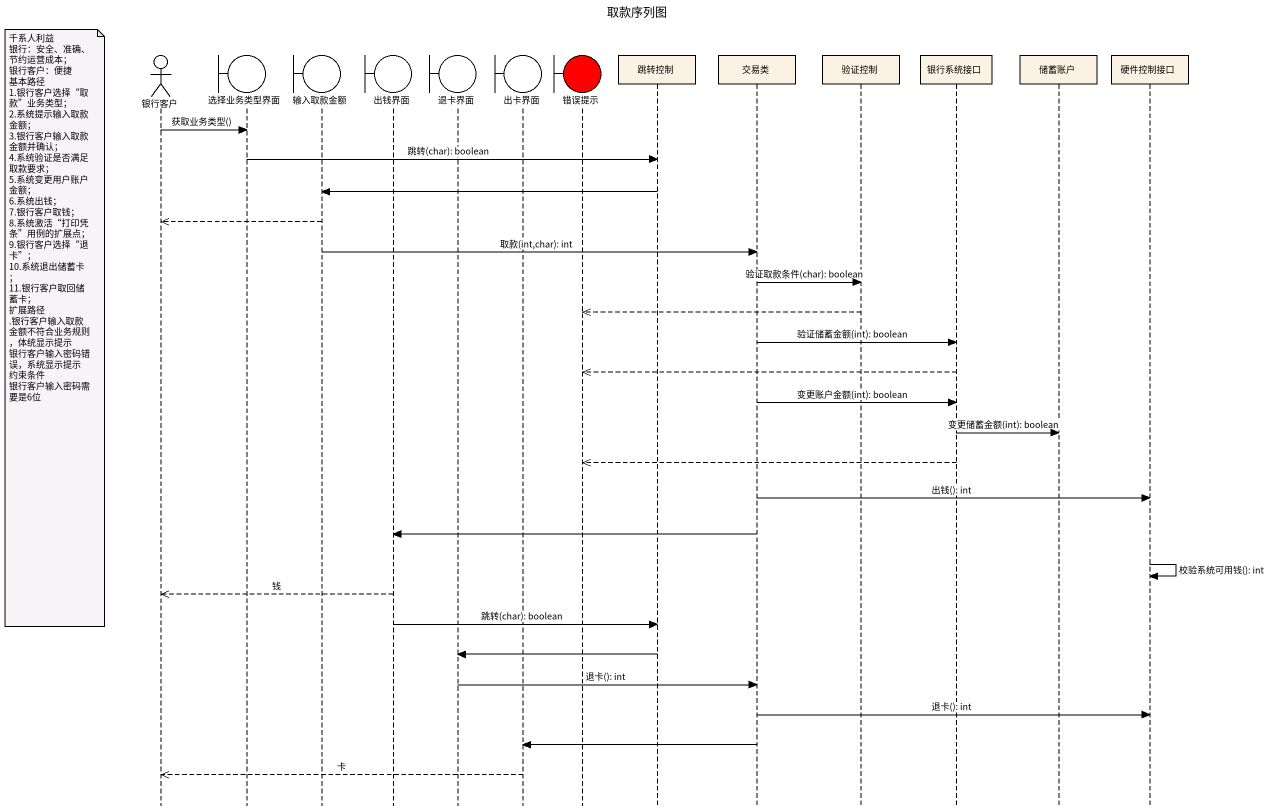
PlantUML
@startuml
title 取款序列图
hide footbox
actor 银行客户
boundary 选择业务类型界面
boundary 输入取款金额
boundary 出钱界面
boundary 退卡界面
boundary 出卡界面
boundary 错误提示 #FF0000
participant 跳转控制
participant 交易类
participant 验证控制
participant 银行系统接口
participant 储蓄账户
participant 硬件控制接口

银行客户 -> 选择业务类型界面 : 获取业务类型()
选择业务类型界面 -> 跳转控制 : 跳转(char): boolean
跳转控制 -> 输入取款金额
输入取款金额 -->> 银行客户
输入取款金额 -> 交易类 : 取款(int,char): int
交易类 -> 验证控制 : 验证取款条件(char): boolean
验证控制 -->> 错误提示
note left of 银行客户
  千系人利益
  银行：安全、准确、节约运营成本；
  银行客户：便捷
  基本路径
  1.银行客户选择“取款”业务类型；
  2.系统提示输入取款金额；
  3.银行客户输入取款金额并确认；
  4.系统验证是否满足取款要求；
  5.系统变更用户账户金额；
  6.系统出钱；
  7.银行客户取钱；
  8.系统激活“打印凭条”用例的扩展点；
  9.银行客户选择“退卡”；
  10.系统退出储蓄卡；
  11.银行客户取回储蓄卡；
  扩展路径
  .银行客户输入取款金额不符合业务规则，体统显示提示
  银行客户输入密码错误，系统显示提示
  约束条件
  银行客户输入密码需要是6位
end note
交易类 -> 银行系统接口 : 验证储蓄金额(int): boolean
银行系统接口 -->> 错误提示
交易类 -> 银行系统接口 : 变更账户金额(int): boolean
银行系统接口 -> 储蓄账户 : 变更储蓄金额(int): boolean
银行系统接口 -->> 错误提示
交易类 -> 硬件控制接口 : 出钱(): int
交易类 -> 出钱界面
硬件控制接口 -> 硬件控制接口 : 校验系统可用钱(): int
出钱界面 -->> 银行客户 : 钱
出钱界面 -> 跳转控制 : 跳转(char): boolean
跳转控制 -> 退卡界面
退卡界面 -> 交易类 : 退卡(): int
交易类 -> 硬件控制接口 : 退卡(): int
交易类 -> 出卡界面
出卡界面 -->> 银行客户 : 卡
@enduml
